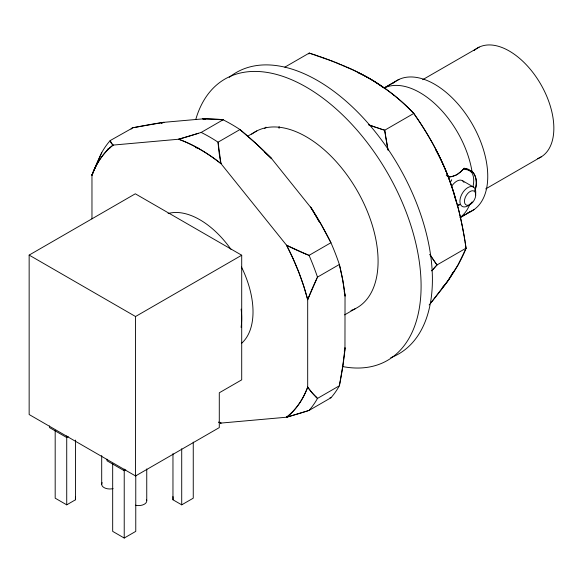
<?xml version="1.0" encoding="UTF-8"?>
<svg xmlns="http://www.w3.org/2000/svg" width="583" height="583" viewBox="0 0 583 583"><rect width="100%" height="100%" fill="white"/><g stroke="black" fill="none" stroke-linecap="round" stroke-linejoin="round"><path stroke-width="0.87" d="M344.961 348.547L345.034 295.953L342.775 280.27L339.372 264.478A169.66 97.959 60 0 0 330.933 242.717L321.335 224.746L311.482 208.488M306.206 411.321L309.048 410.425L330.933 397.788A169.66 97.959 60 0 0 339.372 385.778L342.775 366.058L345.034 347.767A155.799 89.95 60 0 1 344.262 351.272M344.801 350.084L344.881 349.319M465.941 248.467L465.708 245.771M449.005 178.741C457.393 201.113 462.625 224.557 466.057 248.169L465.584 249.371M308.881 53.971L309.23 53.075L309.937 53.301M465.824 248.766L464.615 251.71A297.979 62.971 -38.8 0 1 459.601 262.124A236.049 49.883 -38.8 0 1 448.043 280.663L430.429 303.371M465.46 249.684L458.012 264.988L447.329 281.647M100.531 155.18L91.968 175.162L91.968 218.88M101.099 153.97L100.444 155.377A192.157 110.945 -60 0 0 91.946 175.162M316.824 278.506L316.168 279.906A192.346 111.054 -60 0 0 307.664 299.706M100.837 154.524L101.763 152.564A169.66 97.959 60 0 1 110.209 140.561L132.931 127.757M101.457 153.22L101.763 152.564M317.181 277.763L317.487 277.114L339.372 264.478M446.986 282.128L443.605 286.763M443.269 287.215L433.992 299.064M433.431 299.757L430.181 303.685M429.139 304.931L429.656 304.311M431.69 270.891L433.031 269.368M433.475 268.865L435.669 266.409M431.981 270.556L436.959 264.966L466.057 248.169M436.099 265.928L436.959 264.966L431.988 257.722A297.979 235.007 84.9 0 1 429.977 254.654M107.236 149.408L110.362 147.601M284.854 67.147L309.23 53.075L334.037 61.791M178.668 139.235A192.055 40.584 -21.2 0 0 198.337 133.325L201.186 132.436L223.078 119.792A169.66 97.959 60 0 1 239.956 129.543L256.673 144.147L271.678 158.693L311.009 207.767M29.15 255.092L135.314 193.796L241.705 255.223L241.705 379.846L219.288 392.789L219.288 427.601L135.54 475.954L29.15 414.535L29.15 255.092L135.54 316.518L241.705 255.223M247.338 136.4L256.79 130.942M384.299 87.895L398.969 79.434M384.219 87.953L395.026 81.707M422.653 79.703L479.168 47.128M383.986 130.009L384.685 130.235L413.784 113.437L414.214 114.049M485.705 188.914L541.418 156.74M68.277 436.638L66.724 437.534L49.526 427.601L49.526 425.969M460.322 217.495L474.088 209.552M460.206 217.576L470.153 211.826M344.611 314.878L355.637 308.509M125.782 469.825L124.223 470.729L107.017 460.796L107.017 459.164M55.181 430.312L55.181 498.174L66.724 504.842L75.484 499.784A48.819 28.188 0 0 1 75.484 496.563M112.679 463.507L112.679 531.368L124.223 538.036L135.766 531.368L135.766 475.269M172.962 496.563A48.819 28.188 0 0 1 172.962 499.784L181.714 504.842L193.257 498.174L193.257 442.074M459.113 204.837L459.572 204.662M459.798 204.589L457.793 205.413A19.727 11.39 -60 0 0 457.269 205.675M307.052 411.059L307.722 410.847M198.526 133.274L178.682 139.228L113.109 145.087C103.286 152.797 96.348 163.561 91.968 175.162A161.659 93.338 60 0 1 113.109 145.087L111.317 143.01L110.209 140.561L110.413 141.181A192.39 40.657 -21.2 0 0 113.073 145.094M306.381 411.27L286.544 417.217L220.972 423.076A161.659 93.338 60 0 1 219.019 422.354M134.156 127.517L132.093 127.925A169.66 97.959 60 0 0 131.058 129.127M133.777 127.59L163.816 122.328L203.154 118.852M223.078 119.792L202.673 118.859A155.799 89.95 60 0 1 205.18 119.384M203.62 118.845L204.079 118.845M330.007 397.686L330.933 397.788M388.081 150.29L384.685 130.235L374.563 126.89A294.386 169.959 0 0 1 368.587 124.784M310.637 53.527L312.058 53.986M383.279 129.783L381.858 129.324M312.779 54.219L314.222 54.693M381.136 129.091L379.693 128.617M314.951 54.933L317.903 55.924M378.236 128.129L378.965 128.377M377.5 127.881L376.013 127.386M318.653 56.179L320.169 56.704M375.263 127.13L369.075 124.959M320.934 56.966L321.707 57.236M322.479 57.506L326.451 58.927M327.26 59.226L328.083 59.524M328.907 59.838L329.745 60.144M330.583 60.464L353.058 69.945M334.926 62.133L335.823 62.49M308.385 255.099L309.048 255.361A169.66 97.959 60 0 1 317.487 277.114L307.686 299.706L307.686 387.141C303.298 398.743 296.368 409.506 286.544 417.217A161.659 93.338 60 0 0 307.686 387.141L312.255 392.986L317.487 398.415L339.372 385.778A338.73 195.567 -60 0 0 344.939 350.026M336.726 62.847L339.51 63.977M307.052 254.567L307.722 254.829M306.192 254.217L309.048 255.361L330.933 242.717A338.242 266.759 35.1 0 0 312.029 209.166M306.381 254.297L286.544 245.217L220.972 163.641C208.109 153.569 194.037 144.919 178.682 139.228A161.659 93.338 60 0 1 220.972 163.641L218.064 142.179A169.66 97.959 60 0 0 201.186 132.436M218.538 422.07L220.972 423.076L220.257 422.398M340.465 64.363L341.427 64.764M342.403 65.179L345.428 66.477M346.462 66.928C369.309 76.825 390.646 90.467 408.399 107.993M353.641 70.222L359.74 73.232M360.374 73.553L361.649 74.216M362.291 74.558L369.593 78.588M462.341 180.621L473.432 187.026M242.018 131.27L239.956 129.543L218.064 142.179L218.275 144.832A192.39 151.733 35.1 0 0 220.935 163.641M316.161 397.14L317.487 398.415A169.66 97.959 60 0 1 309.048 410.425M408.843 108.431L411.802 111.389M412.203 111.805L413.004 112.621M448.043 176.11A236.049 186.166 84.9 0 0 431.493 141.399A297.979 235.007 84.9 0 0 418.732 120.696L413.784 113.437L407.983 107.593A294.386 169.959 0 0 0 393.94 95.16M413.391 113.029L413.784 113.437M436.529 264.354L436.959 264.966M414.644 114.662L415.511 115.915M436.099 263.735L433.92 260.579M415.949 116.542C429.139 135.65 440.464 156.127 448.677 177.873M433.475 259.931L429.868 254.509M311.941 209.202L310.535 207.038A155.799 89.95 60 0 1 318.974 221.598M448.006 176.132L453.508 191.727L458.325 208.554M458.624 209.742L459.462 213.189M459.725 214.296L460.475 217.546M460.708 218.603L462.385 226.598M462.574 227.552L464.075 235.721M387.812 148.978L387.469 147.135M387.301 146.231L385.808 137.552M464.228 236.596L464.935 240.852M465.074 241.683L465.584 244.969M385.669 136.714L384.685 130.235M181.714 448.742L181.714 504.842M172.962 453.64L172.962 499.784M146.748 468.943L146.748 500.622M135.54 316.518L135.54 475.954M124.223 469.096L124.223 538.036M101.697 455.556L101.697 484.524M75.484 440.07L75.484 499.784M66.724 435.902L66.724 504.842M195.684 147.696A128.85 74.391 60 0 1 198.045 148.06M161.425 123.487A155.799 89.95 60 0 1 163.816 122.328M264.544 152.163A155.799 89.95 60 0 1 271.678 158.693M344.218 291.311A155.799 89.95 60 0 1 345.034 295.953M134.126 127.531A330.685 69.88 -21.2 0 1 163.852 122.299M241.989 131.299A330.685 260.805 35.1 0 1 271.714 158.663M339.328 264.514A334.846 193.323 -60 0 1 345.085 295.916M220.935 423.09A192.055 40.584 -21.2 0 1 220.177 422.332M306.213 411.314A192.39 40.657 -21.2 0 1 286.53 417.231M316.183 397.118A192.157 110.945 -60 0 1 307.664 387.17M306.192 254.188A192.055 151.471 35.1 0 1 286.53 245.239M168.086 213.531A75.229 43.434 60 0 1 230.941 249.291M241.5 267.043A75.229 43.434 60 0 1 241.69 343.212M204.269 118.743A338.242 71.476 -21.2 0 1 223.151 119.755M369.622 78.567A236.239 136.393 0 0 1 393.897 95.182M279.075 128.347A128.049 73.932 60 0 1 279.133 126.533M358.13 72.809A128.049 73.932 60 0 1 383.395 87.778M435.727 149.911A128.049 73.932 60 0 1 455.819 201.018M452.729 272.553A128.049 73.932 60 0 1 442.227 287.499M264.675 128.544A101.639 58.679 60 0 1 265.957 127.152M474.139 50.495A63.066 36.408 60 0 1 540.412 83.653A63.066 36.408 60 0 1 537.562 158.634M393.263 83.07A75.229 43.434 60 0 1 472.288 124.113A75.229 43.434 60 0 1 467.836 212.766M472.084 171.46A23.83 16.732 -55.8 0 1 475.043 190.656M384.19 87.946A75.229 43.434 60 0 1 436.361 105.1A75.229 43.434 60 0 1 472.026 171.533M469.854 204.152A75.229 43.434 60 0 1 460.016 217.597M464.097 168.181A25.878 20.726 -84.9 0 1 471.53 172.349M472.106 171.438A23.59 16.572 -52.9 0 1 474.948 190.401M463.828 169.442A25.878 20.748 -50.1 0 1 472.121 171.38M448.342 178.136A24.012 13.861 -60 0 1 449.435 176.846A30.454 17.585 -60 0 0 452.284 176.46L455.695 175.235A19.414 11.208 -60 0 0 457.786 174.026L460.271 172.138A29.332 16.929 -60 0 0 464.039 168.4A24.012 13.861 -60 0 1 473.075 186.232M464.046 168.407A29.405 16.98 -60 0 1 460.49 171.956L457.691 174.091A19.188 11.077 -60 0 1 455.811 175.177L452.095 176.496A30.484 17.599 -60 0 1 449.442 176.838M451.555 186.407A11.201 6.471 -60 0 1 463.951 182.362M457.225 205.697A20.558 11.871 -60 0 1 459.113 204.822M446.279 175.804A25.871 18.991 89.8 0 1 447.336 174.142M451.133 181.182A25.878 12.586 -81 0 1 451.687 179.695M195.735 119.588A162.46 93.797 60 0 1 385.72 169.879A162.46 93.797 60 0 1 342.316 366.503M251.652 134.214A101.639 58.679 60 0 1 357.955 192.004A101.639 58.679 60 0 1 350.966 310.499M229.228 77.364A162.46 93.797 60 0 1 398.874 166.49A162.46 93.797 60 0 1 390.77 357.671M146.53 499.762A8.162 4.715 0 0 1 143.855 504.477A8.162 4.715 0 0 1 135.351 505.199M113.087 488.598A8.162 4.715 0 0 1 104.255 487.709A8.162 4.715 0 0 1 102.171 482.673M241.136 309.128A75.229 43.434 60 0 1 241.085 327.347M472.208 201.835A11.201 6.471 -60 0 1 460.249 203.759A11.201 6.471 -60 0 1 467.799 187.602A11.201 6.471 -60 0 1 475.436 194.919M293.081 258.663L286.544 245.217A161.659 93.338 60 0 1 307.686 299.706L303.699 286.027L298.824 272.312L293.081 258.663M471.56 203.503A8.002 4.62 -60 0 0 474.096 191.107A8.002 4.62 -60 0 0 464.629 199.503A8.002 4.62 -60 0 0 471.56 203.503"/></g></svg>
